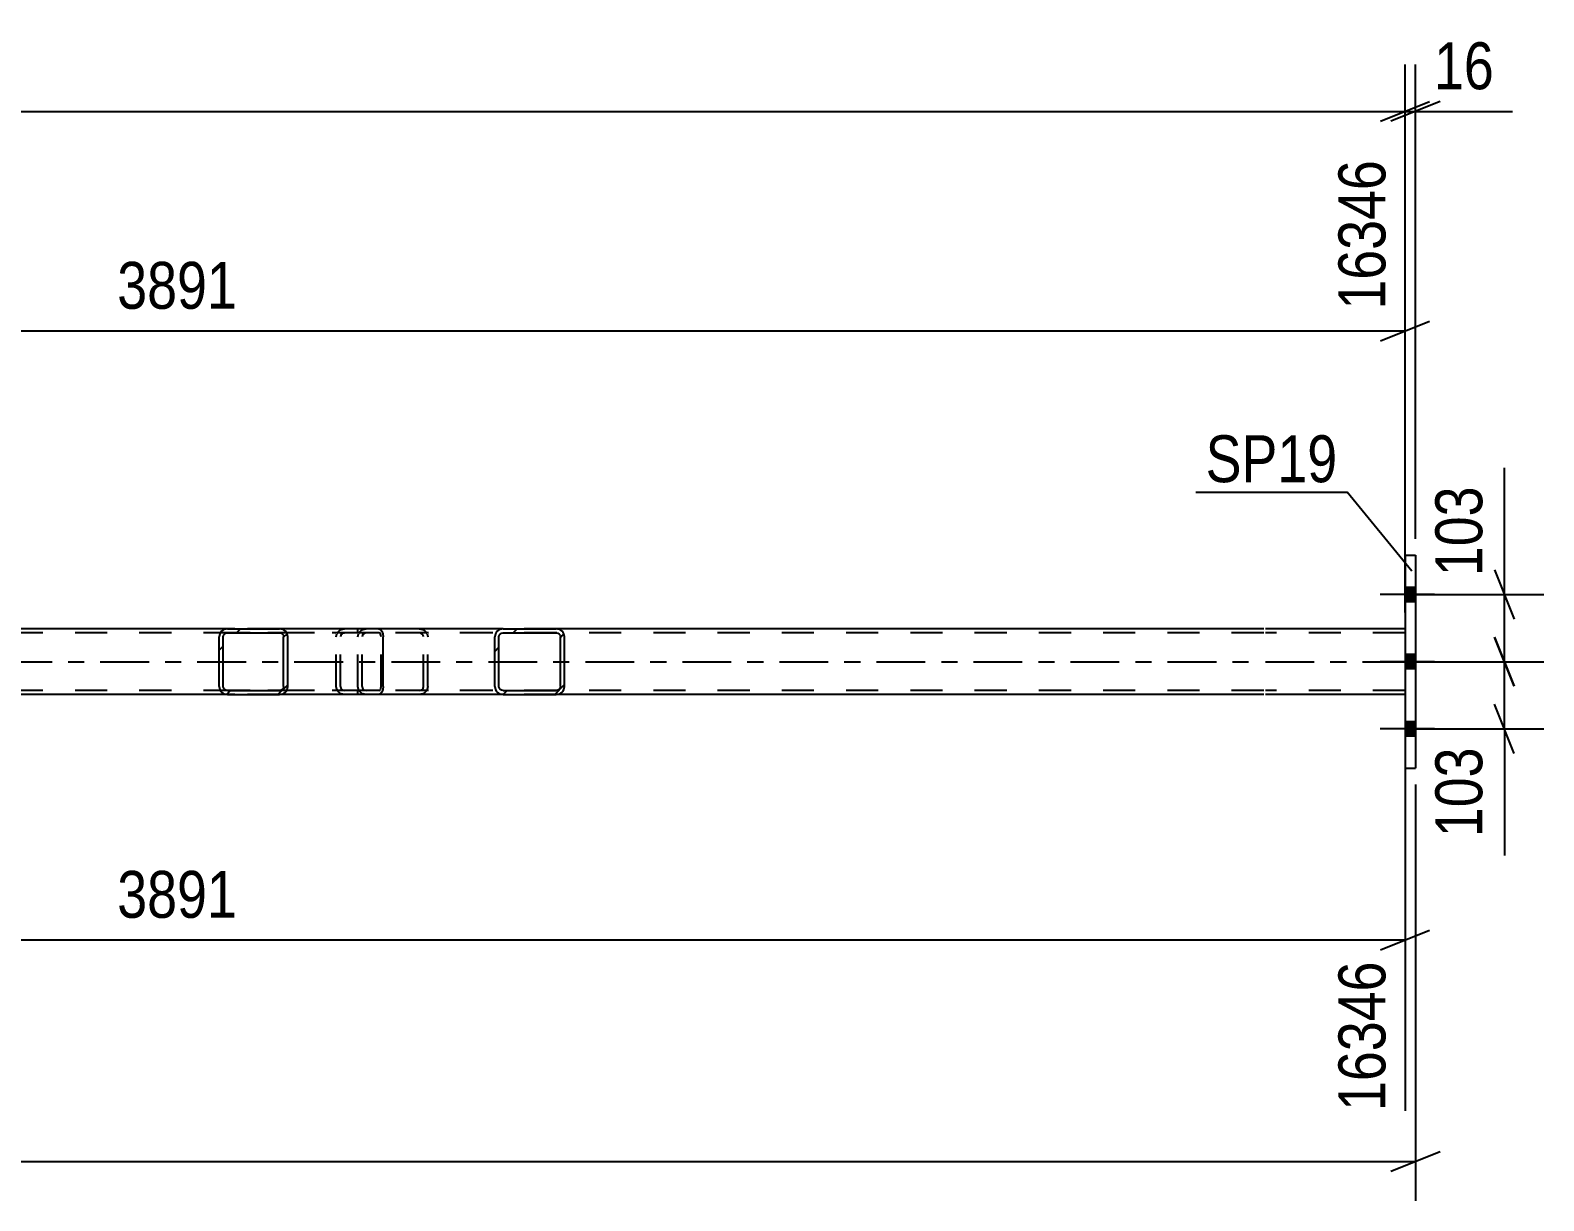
# Model space of a CAD drawing. Header units: millimetres. Extents: x 0 to 841, y 0 to 594.
# Drawn here: x 606 to 698.4, y 223.9 to 295.4 of the extents above; entities that cross this region are included whole.
import ezdxf

# ---------------------------------------------------------------- set-up
doc = ezdxf.new("R2010")
doc.units = ezdxf.units.MM
doc.linetypes.add('DXK_LINE_DOT2', pattern=[3.9198, 1.9599, -1.9599])
doc.linetypes.add('DXK_LINE_DOT3', pattern=[5.9187, 2.979, -0.9799, 0.9799, -0.9799])
doc.styles.add('Arial Narrow', font='ARIALN.TTF', dxfattribs={"height": 0.2})

# ---------------------------------------------------------------- blocks, each defined once
blk = doc.blocks.new('Part-318893565-2782 - 2723')
at = {"linetype": 'Continuous'}
h = blk.add_hatch(dxfattribs=at)
h.set_pattern_fill('', scale=0.7, style=0, pattern_type=0)
h.set_pattern_definition([(45, (621.6942, 258.553), (-1.57154, 1.57154), [])])
h.paths.add_polyline_path([(621.732, 258.369), (621.694, 258.553), (621.585, 258.709), (621.422, 258.813), (621.23, 258.849), (618.045, 258.849), (617.853, 258.813), (617.69, 258.709), (617.581, 258.553), (617.543, 258.369), (617.543, 255.329), (617.581, 255.146), (617.69, 254.99), (617.853, 254.886), (618.045, 254.849), (621.23, 254.849), (621.422, 254.886), (621.585, 254.99), (621.694, 255.146), (621.732, 255.329)])
h.paths.add_polyline_path([(621.462, 255.237), (621.407, 255.16), (621.326, 255.108), (621.23, 255.089), (618.045, 255.089), (617.949, 255.108), (617.868, 255.16), (617.813, 255.237), (617.794, 255.329), (617.794, 258.369), (617.813, 258.461), (617.868, 258.539), (617.949, 258.591), (618.045, 258.609), (621.23, 258.609), (621.326, 258.591), (621.407, 258.539), (621.462, 258.461), (621.481, 258.369), (621.481, 255.329)])
at = {"color": 2, "linetype": 'Continuous'}
for p, q in [((617.581, 258.553), (617.543, 258.369)), ((617.813, 258.461), (617.868, 258.539)), ((618.045, 258.849), (617.853, 258.813)), ((617.868, 258.539), (617.949, 258.591)), ((617.949, 258.591), (618.045, 258.609)), ((618.045, 258.849), (621.23, 258.849)), ((618.045, 258.609), (621.23, 258.609)), ((627.287, 258.849), (621.23, 258.849)), ((621.422, 258.813), (621.23, 258.849)), ((621.23, 258.609), (621.326, 258.591)), ((621.326, 258.591), (621.407, 258.539)), ((621.407, 258.539), (621.462, 258.461)), ((621.732, 258.369), (621.694, 258.553)), ((627.287, 258.849), (627.391, 258.813)), ((627.391, 258.813), (627.478, 258.709)), ((627.478, 258.709), (627.537, 258.553)), ((627.537, 258.553), (627.558, 258.369)), ((617.543, 255.329), (617.543, 258.369)), ((617.794, 258.369), (617.813, 258.461)), ((617.794, 255.329), (617.794, 258.369)), ((621.462, 258.461), (621.481, 258.369)), ((621.481, 255.329), (621.481, 258.369)), ((621.732, 255.329), (621.732, 258.369)), ((627.558, 255.329), (627.558, 258.369)), ((617.543, 255.329), (617.581, 255.146)), ((617.813, 255.237), (617.794, 255.329)), ((617.868, 255.16), (617.813, 255.237)), ((617.853, 254.886), (618.045, 254.849)), ((617.949, 255.108), (617.868, 255.16)), ((618.045, 255.089), (617.949, 255.108)), ((618.045, 255.089), (621.23, 255.089)), ((618.045, 254.849), (621.23, 254.849)), ((621.326, 255.108), (621.23, 255.089)), ((621.23, 254.849), (621.422, 254.886)), ((627.287, 254.849), (621.23, 254.849)), ((621.407, 255.16), (621.326, 255.108)), ((621.462, 255.237), (621.407, 255.16)), ((621.481, 255.329), (621.462, 255.237)), ((621.694, 255.146), (621.732, 255.329)), ((627.391, 254.886), (627.287, 254.849)), ((627.478, 254.99), (627.391, 254.886)), ((627.537, 255.146), (627.478, 254.99)), ((627.558, 255.329), (627.537, 255.146))]:
    blk.add_line(p, q, dxfattribs=at)
at = {"color": 7, "linetype": 'DXK_LINE_DOT2'}
for p, q in [((621.23, 258.849), (618.045, 258.849)), ((627.287, 258.609), (618.045, 258.609)), ((624.693, 258.369), (624.731, 258.553)), ((625.018, 258.539), (624.963, 258.461)), ((625.003, 258.813), (625.196, 258.849)), ((625.018, 258.539), (625.04, 258.553)), ((625.04, 258.553), (625.099, 258.591)), ((625.099, 258.591), (625.196, 258.609)), ((626.011, 258.609), (626.011, 258.849)), ((627.339, 258.591), (627.287, 258.609)), ((627.383, 258.539), (627.339, 258.591)), ((627.412, 258.461), (627.383, 258.539)), ((624.693, 255.329), (624.693, 258.369)), ((624.963, 258.461), (624.944, 258.369)), ((624.944, 255.329), (624.944, 258.369)), ((627.422, 258.369), (627.412, 258.461)), ((627.422, 255.329), (627.422, 258.369)), ((627.287, 255.089), (618.045, 255.089)), ((621.23, 254.849), (618.045, 254.849)), ((624.731, 255.146), (624.693, 255.329)), ((624.944, 255.329), (624.963, 255.237)), ((624.963, 255.237), (625.018, 255.16)), ((625.196, 254.849), (625.003, 254.886)), ((625.018, 255.16), (625.04, 255.146)), ((625.04, 255.146), (625.099, 255.108)), ((625.099, 255.108), (625.196, 255.089)), ((626.011, 254.849), (626.011, 255.089)), ((627.287, 255.089), (627.339, 255.108)), ((627.339, 255.108), (627.383, 255.16)), ((627.383, 255.16), (627.412, 255.237)), ((627.412, 255.237), (627.422, 255.329))]:
    blk.add_line(p, q, dxfattribs=at)
at = {"color": 2, "linetype": 'Continuous'}
for centre, start, end in [((618.031, 258.354), 111.19408, 156.15057), ((621.244, 258.354), 23.84943, 68.80592), ((618.031, 255.344), 203.84943, 248.80592), ((621.244, 255.344), 291.19408, 336.15057)]:
    blk.add_arc(centre, 0.492, start, end, dxfattribs=at)
at = {"color": 7, "linetype": 'DXK_LINE_DOT2'}
for centre, start, end in [((625.181, 258.354), 111.19408, 156.15057), ((625.181, 255.344), 203.84943, 248.80592)]:
    blk.add_arc(centre, 0.492, start, end, dxfattribs=at)
blk = doc.blocks.new('Part-318893565-2811 - 2723')
at = {"linetype": 'Continuous'}
h = blk.add_hatch(dxfattribs=at)
h.set_pattern_fill('', scale=0.7, style=0, pattern_type=0)
h.set_pattern_definition([(45, (638.578, 258.553), (-1.57154, 1.57154), [])])
h.paths.add_polyline_path([(638.617, 258.369), (638.578, 258.553), (638.467, 258.709), (638.301, 258.813), (638.106, 258.849), (634.871, 258.849), (634.675, 258.813), (634.51, 258.709), (634.399, 258.553), (634.36, 258.369), (634.36, 255.329), (634.399, 255.146), (634.51, 254.99), (634.675, 254.886), (634.871, 254.849), (638.106, 254.849), (638.301, 254.886), (638.467, 254.99), (638.578, 255.146), (638.617, 255.329)])
h.paths.add_polyline_path([(638.342, 255.237), (638.287, 255.16), (638.204, 255.108), (638.106, 255.089), (634.871, 255.089), (634.773, 255.108), (634.69, 255.16), (634.635, 255.237), (634.615, 255.329), (634.615, 258.369), (634.635, 258.461), (634.69, 258.539), (634.773, 258.591), (634.871, 258.609), (638.106, 258.609), (638.204, 258.591), (638.287, 258.539), (638.342, 258.461), (638.361, 258.369), (638.361, 255.329)])
at = {"color": 7, "linetype": 'DXK_LINE_DOT2'}
for p, q in [((626.011, 258.369), (626.05, 258.553)), ((626.341, 258.539), (626.286, 258.461)), ((626.326, 258.813), (626.522, 258.849)), ((626.424, 258.591), (626.341, 258.539)), ((626.522, 258.609), (626.424, 258.591)), ((627.287, 258.849), (626.522, 258.849)), ((638.106, 258.609), (626.522, 258.609)), ((629.757, 258.849), (629.952, 258.813)), ((629.854, 258.591), (629.757, 258.609)), ((629.937, 258.539), (629.854, 258.591)), ((629.993, 258.461), (629.937, 258.539)), ((630.229, 258.553), (630.267, 258.369)), ((638.106, 258.849), (634.871, 258.849)), ((626.011, 255.329), (626.011, 258.369)), ((626.286, 258.461), (626.266, 258.369)), ((626.266, 255.329), (626.266, 258.369)), ((630.012, 258.369), (629.993, 258.461)), ((630.012, 255.329), (630.012, 258.369)), ((630.267, 255.329), (630.267, 258.369)), ((626.05, 255.146), (626.011, 255.329)), ((626.266, 255.329), (626.286, 255.237)), ((626.286, 255.237), (626.341, 255.16)), ((626.522, 254.849), (626.326, 254.886)), ((626.341, 255.16), (626.424, 255.108)), ((626.424, 255.108), (626.522, 255.089)), ((638.106, 255.089), (626.522, 255.089)), ((627.287, 254.849), (626.522, 254.849)), ((629.757, 255.089), (629.854, 255.108)), ((629.952, 254.886), (629.757, 254.849)), ((629.854, 255.108), (629.937, 255.16)), ((629.937, 255.16), (629.993, 255.237)), ((629.993, 255.237), (630.012, 255.329)), ((630.267, 255.329), (630.229, 255.146)), ((634.871, 254.849), (638.106, 254.849))]:
    blk.add_line(p, q, dxfattribs=at)
at = {"color": 2, "linetype": 'Continuous'}
for p, q in [((634.871, 258.849), (627.287, 258.849)), ((634.399, 258.553), (634.36, 258.369)), ((634.635, 258.461), (634.69, 258.539)), ((634.871, 258.849), (634.675, 258.813)), ((634.69, 258.539), (634.773, 258.591)), ((634.773, 258.591), (634.871, 258.609)), ((634.871, 258.849), (638.106, 258.849)), ((634.871, 258.609), (638.106, 258.609)), ((638.301, 258.813), (638.106, 258.849)), ((638.106, 258.609), (638.204, 258.591)), ((638.204, 258.591), (638.287, 258.539)), ((638.287, 258.539), (638.342, 258.461)), ((638.617, 258.369), (638.578, 258.553)), ((634.36, 255.329), (634.36, 258.369)), ((634.615, 258.369), (634.635, 258.461)), ((634.615, 255.329), (634.615, 258.369)), ((638.342, 258.461), (638.361, 258.369)), ((638.361, 255.329), (638.361, 258.369)), ((638.617, 255.329), (638.617, 258.369)), ((634.871, 254.849), (627.287, 254.849)), ((634.36, 255.329), (634.399, 255.146)), ((634.635, 255.237), (634.615, 255.329)), ((634.69, 255.16), (634.635, 255.237)), ((634.675, 254.886), (634.871, 254.849)), ((634.773, 255.108), (634.69, 255.16)), ((634.871, 255.089), (634.773, 255.108)), ((634.871, 255.089), (638.106, 255.089)), ((634.871, 254.849), (638.106, 254.849)), ((638.204, 255.108), (638.106, 255.089)), ((638.106, 254.849), (638.301, 254.886)), ((638.287, 255.16), (638.204, 255.108)), ((638.342, 255.237), (638.287, 255.16)), ((638.361, 255.329), (638.342, 255.237)), ((638.578, 255.146), (638.617, 255.329))]:
    blk.add_line(p, q, dxfattribs=at)
at = {"color": 7, "linetype": 'DXK_LINE_DOT2'}
for centre, start, end in [((626.502, 258.348), 110.75831, 155.68003), ((629.776, 258.348), 24.31996, 69.24169), ((626.502, 255.35), 204.31996, 249.24169), ((629.776, 255.35), 290.75831, 335.68003)]:
    blk.add_arc(centre, 0.496, start, end, dxfattribs=at)
at = {"color": 2, "linetype": 'Continuous'}
for centre, start, end in [((634.851, 258.348), 110.75831, 155.68003), ((638.126, 258.348), 24.31996, 69.24169), ((634.851, 255.35), 204.31996, 249.24169), ((638.126, 255.35), 290.75831, 335.68003)]:
    blk.add_arc(centre, 0.496, start, end, dxfattribs=at)
blk = doc.blocks.new('Part-318893565-2839 - 2723')
at = {"color": 2, "linetype": 'Continuous'}
for p, q in [((689.892, 263.349), (690.532, 263.349)), ((689.892, 263.349), (689.892, 250.349)), ((690.532, 263.349), (690.532, 250.349)), ((689.892, 250.349), (690.532, 250.349))]:
    blk.add_line(p, q, dxfattribs=at)
blk = doc.blocks.new('Part-318893565-2893 - 2723')
at = {"color": 7, "linetype": 'DXK_LINE_DOT2'}
for p, q in [((681.272, 258.609), (107.205, 258.609)), ((638.106, 258.849), (192.374, 258.849)), ((638.106, 258.849), (618.045, 258.849)), ((689.892, 258.609), (681.372, 258.609)), ((689.892, 258.849), (689.892, 254.849)), ((681.272, 255.089), (107.205, 255.089)), ((638.106, 254.849), (618.045, 254.849)), ((689.892, 255.089), (681.372, 255.089))]:
    blk.add_line(p, q, dxfattribs=at)
at = {"color": 2, "linetype": 'Continuous'}
for p, q in [((618.045, 258.849), (552.972, 258.849)), ((681.272, 258.849), (638.106, 258.849)), ((689.892, 258.849), (681.372, 258.849)), ((618.045, 254.849), (552.972, 254.849)), ((681.272, 254.849), (638.106, 254.849)), ((689.892, 254.849), (681.372, 254.849))]:
    blk.add_line(p, q, dxfattribs=at)
at = {"color": 7, "linetype": 'DXK_LINE_DOT3'}
for p, q in [((107.205, 256.849), (681.272, 256.849)), ((681.372, 256.849), (689.892, 256.849))]:
    blk.add_line(p, q, dxfattribs=at)
blk = doc.blocks.new('Bolt-318893565-2941 - 2723')
at = {"linetype": 'Continuous'}
for points in [[(690.532, 260.509), (690.532, 261.389), (689.892, 261.389), (689.892, 260.509)], [(690.532, 260.509), (690.532, 261.389), (689.892, 261.389), (689.892, 260.509)], [(690.532, 260.509), (690.532, 261.389), (689.892, 261.389), (689.892, 260.509)], [(690.532, 256.409), (690.532, 257.289), (689.892, 257.289), (689.892, 256.409)], [(690.532, 256.409), (690.532, 257.289), (689.892, 257.289), (689.892, 256.409)], [(690.532, 252.309), (690.532, 253.189), (689.892, 253.189), (689.892, 252.309)], [(690.532, 252.309), (690.532, 253.189), (689.892, 253.189), (689.892, 252.309)], [(690.532, 252.309), (690.532, 253.189), (689.892, 253.189), (689.892, 252.309)]]:
    blk.add_hatch(color=1, dxfattribs=at).paths.add_polyline_path(points)
at = {"color": 1, "linetype": 'Continuous'}
for p, q in [((690.532, 261.389), (689.892, 261.389)), ((690.532, 261.389), (689.892, 261.389)), ((690.532, 261.389), (689.892, 261.389)), ((691.692, 260.949), (688.372, 260.949)), ((691.692, 260.949), (688.372, 260.949)), ((691.692, 260.949), (688.372, 260.949)), ((690.532, 260.509), (689.892, 260.509)), ((690.532, 260.509), (689.892, 260.509)), ((690.532, 260.509), (689.892, 260.509)), ((691.692, 256.849), (688.372, 256.849)), ((691.692, 256.849), (688.372, 256.849)), ((690.532, 257.289), (689.892, 257.289)), ((690.532, 257.289), (689.892, 257.289)), ((690.532, 256.409), (689.892, 256.409)), ((690.532, 256.409), (689.892, 256.409)), ((690.532, 253.189), (689.892, 253.189)), ((690.532, 253.189), (689.892, 253.189)), ((690.532, 253.189), (689.892, 253.189)), ((691.692, 252.749), (688.372, 252.749)), ((691.692, 252.749), (688.372, 252.749)), ((691.692, 252.749), (688.372, 252.749)), ((690.532, 252.309), (689.892, 252.309)), ((690.532, 252.309), (689.892, 252.309)), ((690.532, 252.309), (689.892, 252.309))]:
    blk.add_line(p, q, dxfattribs=at)
blk = doc.blocks.new('StraightDimension-318893565-7216 - 2723')
at = {"color": 7, "linetype": 'Continuous'}
for p, q in [((695.351, 258.349), (696.551, 255.349)), ((690.132, 256.849), (698.351, 256.849)), ((695.951, 252.749), (695.951, 256.849)), ((696.551, 251.249), (695.351, 254.249)), ((690.132, 252.749), (698.351, 252.749)), ((695.951, 252.749), (695.951, 245.015)), ((695.951, 252.749), (695.951, 245.015))]:
    blk.add_line(p, q, dxfattribs=at)
at = {"color": 0}
blk.add_wipeout([(695.201, 252.224), (691.001, 252.224), (691.001, 245.54), (695.201, 245.54)], dxfattribs=at)
at = {"color": 3, "style": 'Arial Narrow'}
blk.add_text('103', height=2.8633, rotation=90.00021, dxfattribs=at).set_placement((694.601, 246.14))
blk = doc.blocks.new('StraightDimension-318893565-3024 - 2723')
at = {"color": 7, "linetype": 'Continuous'}
for p, q in [((689.892, 264.349), (689.892, 293.296)), ((688.392, 289.846), (691.392, 291.046)), ((98.585, 290.446), (689.892, 290.446))]:
    blk.add_line(p, q, dxfattribs=at)
blk = doc.blocks.new('StraightDimension-318893565-3034 - 2723')
at = {"color": 7, "linetype": 'Continuous'}
for p, q in [((689.892, 264.349), (689.892, 293.296)), ((690.532, 264.349), (690.532, 293.296)), ((688.392, 289.846), (691.392, 291.046)), ((692.032, 291.046), (689.032, 289.846)), ((689.892, 290.446), (690.532, 290.446)), ((690.532, 290.446), (696.438, 290.446)), ((690.532, 290.446), (696.438, 290.446))]:
    blk.add_line(p, q, dxfattribs=at)
at = {"color": 0}
blk.add_wipeout([(695.913, 291.196), (695.913, 295.396), (691.057, 295.396), (691.057, 291.196)], dxfattribs=at)
at = {"color": 3, "style": 'Arial Narrow'}
blk.add_text('16', height=2.8633, dxfattribs=at).set_placement((691.657, 291.796))
blk = doc.blocks.new('StraightDimension-318893565-3057 - 2723')
at = {"color": 7, "linetype": 'Continuous'}
for p, q in [((689.892, 253.849), (689.892, 229.426)), ((540.076, 245.449), (540.076, 229.426)), ((541.576, 240.467), (538.576, 239.267)), ((688.392, 239.267), (691.392, 240.467)), ((540.076, 239.867), (689.892, 239.867))]:
    blk.add_line(p, q, dxfattribs=at)
at = {"color": 0}
blk.add_wipeout([(619.24, 240.617), (619.24, 244.817), (610.728, 244.817), (610.728, 240.617)], dxfattribs=at)
at = {"color": 3, "style": 'Arial Narrow'}
blk.add_text('3891', height=2.8633, dxfattribs=at).set_placement((611.328, 241.217))
at = {"color": 0, "linetype": 'Continuous'}
blk.add_wipeout([(689.292, 239.167), (685.092, 239.167), (685.092, 228.826), (689.292, 228.826)], dxfattribs=at)
at = {"color": 3, "linetype": 'Continuous', "style": 'Arial Narrow'}
blk.add_text('16346', height=2.8633, rotation=90.00021, dxfattribs=at).set_placement((688.692, 229.426))
blk = doc.blocks.new('StraightDimension-318893565-3159 - 2723')
at = {"color": 7, "linetype": 'Continuous'}
for p, q in [((540.076, 268.249), (540.076, 287.485)), ((689.892, 259.849), (689.892, 287.485)), ((541.576, 277.644), (538.576, 276.444)), ((540.076, 277.044), (689.892, 277.044)), ((688.392, 276.444), (691.392, 277.644))]:
    blk.add_line(p, q, dxfattribs=at)
at = {"color": 0}
blk.add_wipeout([(619.24, 277.794), (619.24, 281.994), (610.728, 281.994), (610.728, 277.794)], dxfattribs=at)
at = {"color": 3, "style": 'Arial Narrow'}
blk.add_text('3891', height=2.8633, dxfattribs=at).set_placement((611.328, 278.394))
at = {"color": 0, "linetype": 'Continuous'}
blk.add_wipeout([(689.292, 288.085), (685.092, 288.085), (685.092, 277.744), (689.292, 277.744)], dxfattribs=at)
at = {"color": 3, "linetype": 'Continuous', "style": 'Arial Narrow'}
blk.add_text('16346', height=2.8633, rotation=90.00021, dxfattribs=at).set_placement((688.692, 278.344))
blk = doc.blocks.new('StraightDimension-318893565-3170 - 2723')
at = {"color": 7, "linetype": 'Continuous'}
for p, q in [((690.532, 249.349), (690.532, 223.946)), ((97.945, 226.346), (690.532, 226.346)), ((689.032, 225.746), (692.032, 226.946))]:
    blk.add_line(p, q, dxfattribs=at)
blk = doc.blocks.new('StraightDimension-318893565-7218 - 2723')
at = {"color": 7, "linetype": 'Continuous'}
for p, q in [((695.951, 260.949), (695.951, 268.684)), ((695.951, 260.949), (695.951, 268.684)), ((695.351, 262.449), (696.551, 259.449)), ((690.132, 260.949), (698.351, 260.949)), ((695.951, 256.849), (695.951, 260.949)), ((696.551, 255.349), (695.351, 258.349)), ((690.132, 256.849), (698.351, 256.849))]:
    blk.add_line(p, q, dxfattribs=at)
at = {"color": 0}
blk.add_wipeout([(695.201, 268.159), (691.001, 268.159), (691.001, 261.474), (695.201, 261.474)], dxfattribs=at)
at = {"color": 3, "style": 'Arial Narrow'}
blk.add_text('103', height=2.8633, rotation=90.00021, dxfattribs=at).set_placement((694.601, 262.074))
blk = doc.blocks.new('Mark-318893565-2835 - 2723')
at = {"color": 30, "linetype": 'Continuous'}
for p in [(677.127, 267.207), (690.3, 262.385)]:
    blk.add_line(p, (686.366, 267.207), dxfattribs=at)
at = {"color": 0}
blk.add_wipeout([(685.766, 267.807), (685.766, 270.807), (677.727, 270.807), (677.727, 267.807)], dxfattribs=at)
blk.add_wipeout([(685.766, 267.807), (685.766, 270.807), (677.727, 270.807), (677.727, 267.807)], dxfattribs=at)
at = {"color": 3, "style": 'Arial Narrow'}
blk.add_text('SP19', height=2.8633, dxfattribs=at).set_placement((677.727, 267.807))

msp = doc.modelspace()

# ---------------------------------------------------------------- block references
for name in ['Part-318893565-2839 - 2723', 'Bolt-318893565-2941 - 2723', 'Part-318893565-2893 - 2723', 'Part-318893565-2782 - 2723', 'Part-318893565-2811 - 2723']:
    msp.add_blockref(name, (0, 0))

# ---------------------------------------------------------------- next in the draw order: block references
for name in ['StraightDimension-318893565-3024 - 2723', 'StraightDimension-318893565-7216 - 2723']:
    msp.add_blockref(name, (0, 0))

# ---------------------------------------------------------------- next in the draw order: block references
for name in ['StraightDimension-318893565-3034 - 2723', 'StraightDimension-318893565-3057 - 2723']:
    msp.add_blockref(name, (0, 0))

# ---------------------------------------------------------------- next in the draw order: block references
for name in ['StraightDimension-318893565-3159 - 2723', 'StraightDimension-318893565-3170 - 2723']:
    msp.add_blockref(name, (0, 0))

# ---------------------------------------------------------------- next in the draw order: block references
msp.add_blockref('StraightDimension-318893565-7218 - 2723', (0, 0))

# ---------------------------------------------------------------- next in the draw order: block references
msp.add_blockref('Mark-318893565-2835 - 2723', (0, 0))

doc.saveas('drawing.dxf')
